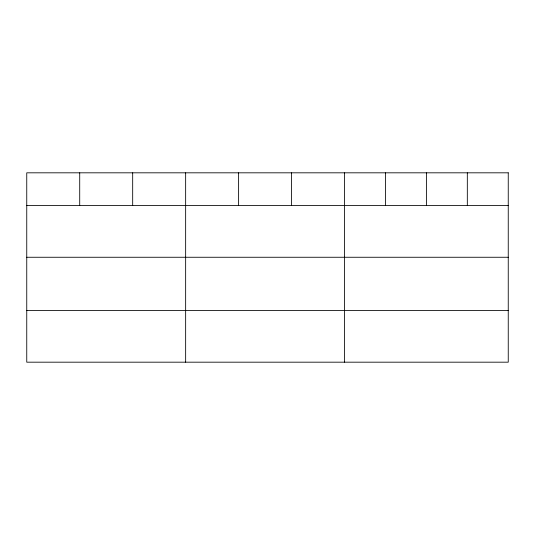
<?xml version="1.0" encoding="UTF-8"?>
<svg xmlns="http://www.w3.org/2000/svg" width="535" height="535" viewBox="0 0 535 535"><rect width="100%" height="100%" fill="white"/><g stroke="black" fill="none" stroke-linecap="round" stroke-linejoin="round"><path stroke-width="0.8" d="M26.75 205.58L508.25 205.58M26.75 257.261L508.25 257.261M26.75 310.507L508.25 310.507M467.322 172.818L467.322 205.58M426.395 172.818L426.395 205.58M385.467 172.818L385.467 205.58M344.54 172.818L344.54 362.182M291.575 172.818L291.575 205.58M238.61 172.818L238.61 205.58M185.645 172.818L185.645 362.182M132.68 172.818L132.68 205.58M79.715 172.818L79.715 205.58M508.25 172.818L26.75 172.818L26.75 362.182L508.25 362.182L508.25 172.818"/></g></svg>
